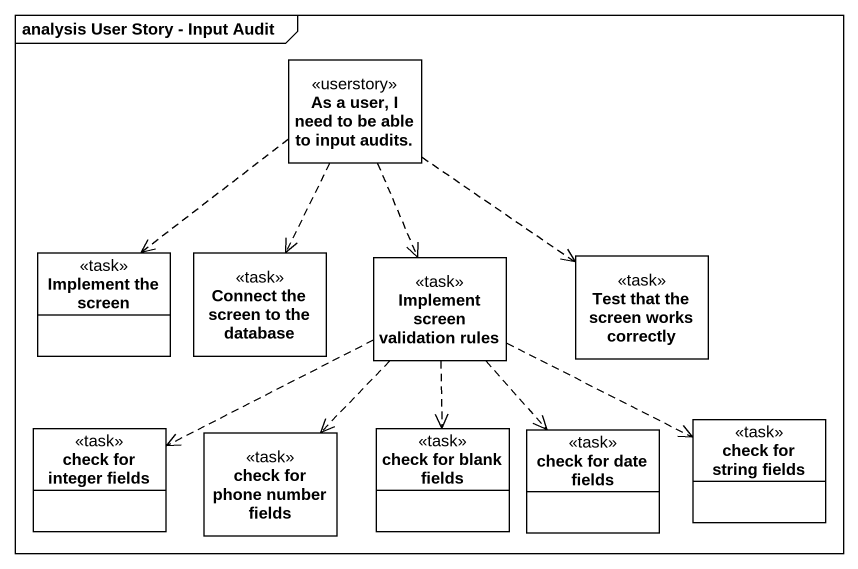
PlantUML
@startuml
mainframe analysis User Story - Input Audit
hide circle
hide empty members
class "As a user, I need to be able to input audits." as As_a_user_I_need_to_be_able <<userstory>>
class "Implement the screen" as Implement_the_screen <<task>>
class "Connect the screen to the database" as Connect_the_screen_to_the <<task>>
class "Implement screen validation rules" as Implement_screen_validation <<task>>
class "Test that the screen works correctly" as Test_that_the_screen_works <<task>>
class "check for integer fields" as check_for_integer_fields <<task>>
class "check for phone number fields" as check_for_phone_number <<task>>
class "check for blank fields" as check_for_blank_fields <<task>>
class "check for date fields" as check_for_date_fields <<task>>
class "check for string fields" as check_for_string_fields <<task>>
As_a_user_I_need_to_be_able ..> Implement_the_screen
As_a_user_I_need_to_be_able ..> Connect_the_screen_to_the
As_a_user_I_need_to_be_able ..> Implement_screen_validation
As_a_user_I_need_to_be_able ..> Test_that_the_screen_works
Implement_screen_validation .left.> check_for_integer_fields
Implement_screen_validation ..> check_for_phone_number
Implement_screen_validation ..> check_for_blank_fields
Implement_screen_validation ..> check_for_date_fields
Implement_screen_validation .right.> check_for_string_fields
@enduml
